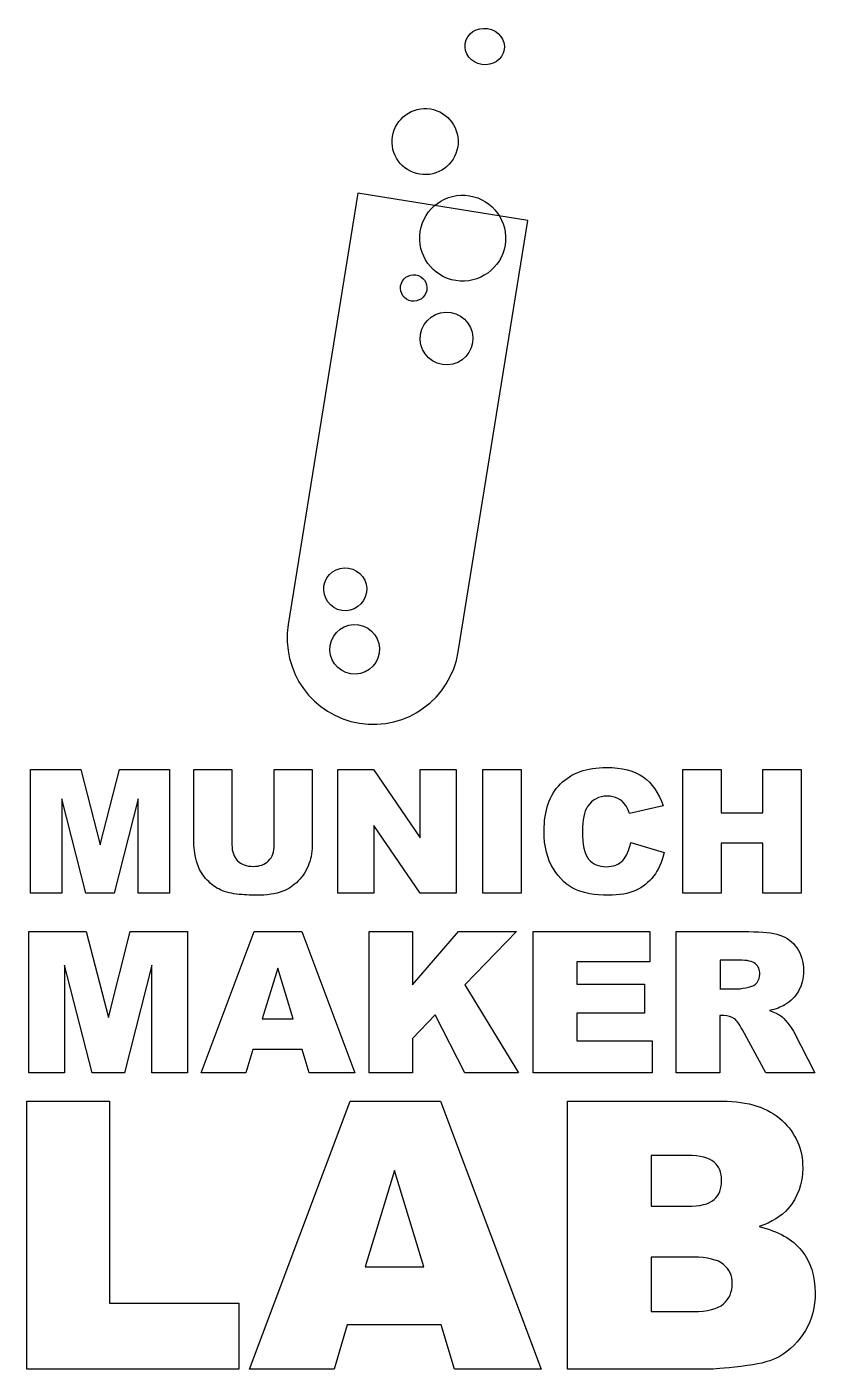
# Model space of a CAD drawing. Extents: x 43.2 to 72.6, y 181.8 to 231.8.
import ezdxf

# ---------------------------------------------------------------- set-up
doc = ezdxf.new("R2010")
doc.units = 0
doc.layers.add('Ebene_1', color=7, linetype='CONTINUOUS')

msp = doc.modelspace()

# ---------------------------------------------------------------- linework, layer by layer
at = {"layer": 'Ebene_1', "color": 7}
for points in [[(61.866638, 224.602025), (55.532513, 225.623317), (52.944888, 209.557817)], [(59.279013, 208.536525), (61.866638, 224.602025)], [(49.428575, 201.40865), (49.428575, 204.15238), (50.846742, 204.15238), (50.846742, 201.34515)], [(52.421013, 201.347796), (52.421013, 204.15238), (52.423659, 204.15238)], [(52.423659, 204.15238), (53.841825, 204.15238), (53.841825, 201.40865)], [(66.912242, 202.800359), (65.655471, 202.5199)], [(65.708388, 201.435109), (66.954575, 201.0594)], [(67.399075, 192.857317), (67.399075, 198.117234), (70.108408, 198.117234)], [(69.748575, 197.056255), (69.0342, 197.056255), (69.0342, 195.987338), (69.031554, 195.987338)], [(69.031554, 195.987338), (69.716825, 195.987338)], [(69.174429, 194.989859), (69.031554, 194.989859), (69.031554, 192.854671), (67.399075, 192.854671), (67.399075, 192.857317)], [(71.783221, 194.378671), (72.571679, 192.854671), (70.735471, 192.854671), (69.867637, 194.463338)], [(63.353596, 191.798984), (69.126804, 191.798984)], [(68.679658, 181.818901), (63.353596, 181.818901), (63.353596, 191.798984)], [(67.8277, 189.777567), (66.465096, 189.777567), (66.465096, 187.885796)], [(66.465096, 187.885796), (67.806533, 187.885796)], [(68.034075, 185.988734), (66.467742, 185.988734), (66.467742, 183.964671), (66.465096, 183.964671)], [(66.465096, 183.964671), (68.036721, 183.964671)]]:
    msp.add_lwpolyline(points, dxfattribs=at)
for points in [[(43.340513, 204.15238), (45.211117, 204.15238), (45.933429, 201.350442), (46.65045, 204.15238), (48.521054, 204.15238), (48.521054, 199.54863), (47.354242, 199.54863), (47.354242, 203.05965), (46.457304, 199.54863), (45.401617, 199.54863), (44.504679, 203.05965), (44.504679, 199.54863), (43.340513, 199.54863)], [(54.794325, 204.15238), (56.122533, 204.15238), (57.855554, 201.604442), (57.855554, 204.15238), (59.196992, 204.15238), (59.196992, 199.54863), (57.855554, 199.54863), (56.130471, 202.0754), (56.130471, 199.54863), (54.791679, 199.54863), (54.791679, 204.15238)], [(60.197117, 204.15238), (61.623221, 204.15238), (61.623221, 199.54863), (60.197117, 199.54863)], [(67.650429, 204.15238), (69.073887, 204.15238), (69.073887, 202.541067), (70.629637, 202.541067), (70.629637, 204.15238), (72.058387, 204.15238), (72.058387, 199.54863), (70.629637, 199.54863), (70.629637, 201.411296), (69.073887, 201.411296), (69.073887, 199.54863), (67.650429, 199.54863)], [(65.708388, 201.435109)], [(43.277013, 198.117234), (45.414846, 198.117234), (46.240346, 194.915775), (47.057909, 198.117234), (49.195742, 198.117234), (49.195742, 192.857317), (47.864888, 192.857317), (47.864888, 196.8684), (46.838304, 192.857317), (45.63445, 192.857317), (44.610513, 196.8684), (44.610513, 192.857317), (43.277013, 192.857317)], [(53.466117, 193.72515), (51.619325, 193.72515), (51.362679, 192.857317), (49.703742, 192.857317), (51.680179, 198.117234), (53.452888, 198.117234), (55.429325, 192.857317), (53.728054, 192.857317)], [(55.955846, 198.117234), (57.580388, 198.117234), (57.580388, 196.130213), (59.284304, 198.117234), (61.44595, 198.117234), (59.525075, 196.132859), (61.530617, 192.857317), (59.527721, 192.857317), (58.419117, 195.021609), (57.580388, 194.140546), (57.580388, 192.857317), (55.955846, 192.857317)], [(62.067721, 198.117234), (66.422763, 198.117234), (66.422763, 196.9954), (63.694908, 196.9954), (63.694908, 196.159317), (66.224325, 196.159317), (66.224325, 195.085109), (63.694908, 195.085109), (63.694908, 194.047942), (66.502138, 194.047942), (66.502138, 192.857317), (62.067721, 192.857317)], [(53.130096, 194.862859), (52.550659, 196.75463), (51.976513, 194.862859)], [(43.202929, 191.798984), (46.287971, 191.798984), (46.287971, 184.27688), (51.100742, 184.27688), (51.100742, 181.818901), (43.202929, 181.818901)], [(58.638721, 183.467255), (55.138283, 183.467255), (54.65145, 181.818901), (51.502909, 181.818901), (55.2547, 191.798984), (58.617554, 191.798984), (62.3667, 181.818901), (59.138783, 181.818901)], [(57.998429, 185.626255), (56.897763, 189.214005), (55.807679, 185.626255)]]:
    msp.add_lwpolyline(points, close=True, dxfattribs=at)
for points in [[(59.538304, 231.203379), (59.596514, 231.57115), (59.972221, 231.819858), (60.374388, 231.753713)], [(60.374388, 231.753713), (60.776554, 231.690213), (61.054367, 231.338317), (60.993513, 230.9679)], [(60.157429, 230.417567), (59.755263, 230.481067), (59.47745, 230.832963), (59.538304, 231.203379)], [(60.993513, 230.9679), (60.935303, 230.597483), (60.559596, 230.351421), (60.157429, 230.417567)], [(56.828971, 227.739983), (56.93745, 228.412025), (57.569804, 228.869754), (58.2392, 228.761275)], [(58.2392, 228.761275), (58.911242, 228.652796), (59.366325, 228.020442), (59.257846, 227.3484)], [(57.847617, 226.329754), (57.175575, 226.438233), (56.720492, 227.070588), (56.828971, 227.739983)], [(59.257846, 227.3484), (59.149367, 226.676358), (58.517013, 226.221275), (57.847617, 226.329754)], [(57.863492, 224.199858), (58.003721, 225.075629), (58.823929, 225.668296), (59.697054, 225.528067)], [(59.697054, 225.528067), (60.570179, 225.387838), (61.162846, 224.564983), (61.022617, 223.691858)], [(59.189054, 222.366296), (58.315929, 222.506525), (57.723263, 223.329379), (57.863492, 224.199858)], [(61.022617, 223.691858), (60.882388, 222.818733), (60.059533, 222.226067), (59.189054, 222.366296)], [(57.133242, 222.170504), (57.178222, 222.437733), (57.429575, 222.620296), (57.696804, 222.577963)], [(57.696804, 222.577963), (57.966679, 222.535633), (58.149242, 222.281629), (58.104263, 222.0144)], [(57.5407, 221.606942), (57.270825, 221.649272), (57.088263, 221.903275), (57.133242, 222.170504)], [(58.104263, 222.0144), (58.061933, 221.747171), (57.807929, 221.561963), (57.5407, 221.606942)], [(57.874075, 220.366046), (57.961385, 220.90315), (58.466742, 221.268275), (59.0012, 221.180963)], [(59.0012, 221.180963), (59.538304, 221.093653), (59.900783, 220.590942), (59.816117, 220.053838)], [(58.688992, 219.238921), (58.151888, 219.326231), (57.789408, 219.828942), (57.874075, 220.366046)], [(59.816117, 220.053838), (59.728807, 219.516733), (59.226096, 219.154254), (58.688992, 219.238921)], [(54.275742, 210.99715), (54.344532, 211.436359), (54.757284, 211.732692), (55.193846, 211.661254)], [(55.193846, 211.661254), (55.630408, 211.589814), (55.926742, 211.179713), (55.85795, 210.74315)], [(54.939846, 210.079046), (54.503284, 210.150486), (54.20695, 210.560588), (54.275742, 210.99715)], [(55.85795, 210.74315), (55.78651, 210.306588), (55.376408, 210.010254), (54.939846, 210.079046)], [(52.944888, 209.557817), (52.664429, 207.808921), (53.852409, 206.163213), (55.601304, 205.880109)], [(54.508575, 208.779942), (54.590595, 209.28265), (55.0642, 209.623963), (55.566908, 209.544588)], [(55.566908, 209.544588), (56.069617, 209.462568), (56.413575, 208.988963), (56.331554, 208.486254)], [(55.273221, 207.721609), (54.770513, 207.803629), (54.426554, 208.277234), (54.508575, 208.779942)], [(55.601304, 205.880109), (57.3502, 205.59965), (58.995908, 206.787629), (59.279013, 208.536525)], [(56.331554, 208.486254), (56.249534, 207.983546), (55.775929, 207.639588), (55.273221, 207.721609)], [(63.086367, 203.617921), (63.491179, 204.028025), (64.065325, 204.231755), (64.806158, 204.231755)], [(64.806158, 204.231755), (65.385596, 204.231755), (65.840679, 204.115338), (66.174054, 203.879859)], [(62.477825, 201.861088), (62.477825, 202.623088), (62.681554, 203.207817), (63.086367, 203.617921)], [(66.174054, 203.879859), (66.504783, 203.64438), (66.753492, 203.284546), (66.912242, 202.800359)], [(64.840554, 203.165484), (64.517763, 203.165484), (64.2717, 203.035838), (64.099721, 202.776546)], [(65.226846, 203.078171), (65.113075, 203.13638), (64.983429, 203.165484), (64.840554, 203.165484)], [(65.517888, 202.826817), (65.438513, 202.935296), (65.340617, 203.019963), (65.226846, 203.078171)], [(64.099721, 202.776546), (63.970075, 202.5834), (63.903929, 202.281775), (63.903929, 201.869025)], [(65.655471, 202.5199), (65.610492, 202.66013), (65.565513, 202.763317), (65.517888, 202.826817)], [(62.824429, 200.45615), (62.594242, 200.821275), (62.477825, 201.289588), (62.477825, 201.861088)], [(63.903929, 201.869025), (63.903929, 201.35838), (63.980658, 201.00913), (64.136763, 200.81863)], [(49.560867, 200.630775), (49.473554, 200.924463), (49.428575, 201.183755), (49.428575, 201.40865)], [(50.846742, 201.34515), (50.846742, 201.093796), (50.915534, 200.898005), (51.055763, 200.757775)], [(52.211992, 200.75513), (52.352221, 200.895359), (52.421013, 201.09115), (52.421013, 201.347796)], [(53.841825, 201.40865), (53.841825, 201.13613), (53.799492, 200.879484), (53.714825, 200.638713)], [(65.406763, 200.765713), (65.544346, 200.919171), (65.644888, 201.144067), (65.708388, 201.435109)], [(66.954575, 201.0594), (66.869908, 200.71015), (66.740263, 200.419109), (66.5577, 200.18363)], [(49.865138, 200.101609), (49.716971, 200.273588), (49.616429, 200.450859), (49.560867, 200.630775)], [(51.055763, 200.757775), (51.195992, 200.617546), (51.389138, 200.546109), (51.6352, 200.546109)], [(51.6352, 200.546109), (51.881263, 200.546109), (52.071763, 200.6149), (52.211992, 200.75513)], [(53.714825, 200.638713), (53.630159, 200.397942), (53.497867, 200.186275), (53.315304, 200.003713)], [(64.136763, 200.81863), (64.292867, 200.62813), (64.509825, 200.535525), (64.790283, 200.535525)], [(64.790283, 200.535525), (65.062804, 200.535525), (65.269179, 200.612255), (65.406763, 200.765713)], [(50.354617, 199.704734), (50.177346, 199.797338), (50.013304, 199.92963), (49.865138, 200.101609)], [(63.644638, 199.688859), (63.327138, 199.83438), (63.054617, 200.091025), (62.824429, 200.45615)], [(66.5577, 200.18363), (66.375138, 199.94815), (66.152888, 199.773525), (65.888304, 199.651817)], [(51.018721, 199.51688), (50.754138, 199.54863), (50.531888, 199.609484), (50.354617, 199.704734)], [(51.751617, 199.469255), (51.526721, 199.469255), (51.283304, 199.48513), (51.018721, 199.51688)], [(52.74645, 199.622713), (52.471284, 199.519525), (52.137909, 199.469255), (51.751617, 199.469255)], [(53.315304, 200.003713), (53.135388, 199.823796), (52.944888, 199.696796), (52.74645, 199.622713)], [(64.869658, 199.4719), (64.369596, 199.4719), (63.959492, 199.543338), (63.644638, 199.688859)], [(65.888304, 199.651817), (65.621075, 199.532755), (65.282408, 199.4719), (64.869658, 199.4719)], [(70.108408, 198.117234), (70.611117, 198.117234), (70.994762, 198.0749), (71.259346, 197.987588)], [(71.259346, 197.987588), (71.523929, 197.900275), (71.738242, 197.741525), (71.902283, 197.508692)], [(71.902283, 197.508692), (72.063679, 197.275859), (72.1457, 196.990109), (72.1457, 196.656734)], [(70.354471, 196.918671), (70.245992, 197.00863), (70.044908, 197.056255), (69.748575, 197.056255)], [(70.515867, 196.527088), (70.515867, 196.696421), (70.46295, 196.826067), (70.354471, 196.918671)], [(70.412679, 196.222817), (70.481471, 196.31013), (70.515867, 196.413317), (70.515867, 196.527088)], [(72.1457, 196.656734), (72.1457, 196.365692), (72.0822, 196.114338), (71.957846, 195.902671)], [(69.716825, 195.987338), (69.790908, 195.987338), (69.933783, 196.01115), (70.148096, 196.058775)], [(70.148096, 196.058775), (70.256575, 196.079942), (70.343887, 196.135505), (70.412679, 196.222817)], [(71.957846, 195.902671), (71.833492, 195.691005), (71.661512, 195.519025), (71.444554, 195.386734)], [(71.444554, 195.386734), (71.304325, 195.302067), (71.116471, 195.233275), (70.873054, 195.177713)], [(70.873054, 195.177713), (71.0662, 195.114213), (71.206429, 195.048067), (71.296387, 194.984567)], [(69.57395, 194.86815), (69.457533, 194.950171), (69.322596, 194.989859), (69.174429, 194.989859)], [(69.867637, 194.463338), (69.756512, 194.672359), (69.658617, 194.807296), (69.57395, 194.86815)], [(71.296387, 194.984567), (71.357242, 194.942234), (71.441908, 194.84963), (71.555679, 194.706755)], [(71.555679, 194.706755), (71.66945, 194.566525), (71.746179, 194.4554), (71.783221, 194.378671)], [(69.126804, 191.798984), (70.089887, 191.798984), (70.828075, 191.560859), (71.344012, 191.084609)], [(71.344012, 191.084609), (71.85995, 190.608359), (72.116596, 190.018338), (72.116596, 189.314546)], [(68.81195, 189.531505), (68.624096, 189.695546), (68.296013, 189.777567), (67.8277, 189.777567)], [(69.095054, 188.851526), (69.095054, 189.142567), (68.999804, 189.370109), (68.81195, 189.531505)], [(72.116596, 189.314546), (72.116596, 188.724526), (71.931387, 188.219171), (71.566262, 187.795838)], [(68.81195, 188.134505), (68.999804, 188.301192), (69.095054, 188.539317), (69.095054, 188.851526)], [(67.806533, 187.885796), (68.288075, 187.885796), (68.62145, 187.967817), (68.81195, 188.134505)], [(71.566262, 187.795838), (71.3202, 187.51538), (70.963012, 187.29313), (70.489408, 187.129088)], [(70.489408, 187.129088), (71.206429, 186.957109), (71.73295, 186.660776), (72.071617, 186.240088)], [(72.071617, 186.240088), (72.410283, 185.819401), (72.579617, 185.29288), (72.579617, 184.65788)], [(69.166492, 185.718859), (68.949533, 185.898776), (68.573825, 185.988734), (68.034075, 185.988734)], [(69.489283, 185.00713), (69.489283, 185.300817), (69.380804, 185.538942), (69.166492, 185.718859)], [(69.1612, 184.247776), (69.378158, 184.43563), (69.489283, 184.68963), (69.489283, 185.00713)], [(72.579617, 184.65788), (72.579617, 184.139296), (72.460554, 183.676276), (72.219783, 183.263526)], [(68.036721, 183.964671), (68.568533, 183.964671), (68.941596, 184.059921), (69.1612, 184.247776)], [(72.219783, 183.263526), (71.979012, 182.850776), (71.650929, 182.522692), (71.232887, 182.281921)], [(71.232887, 182.281921), (70.973596, 182.131109), (70.584658, 182.02263), (70.060783, 181.953838)], [(70.060783, 181.953838), (69.367575, 181.86388), (68.904554, 181.818901), (68.679658, 181.818901)]]:
    msp.add_open_spline(points, degree=3, dxfattribs=at)

doc.saveas('drawing.dxf')
